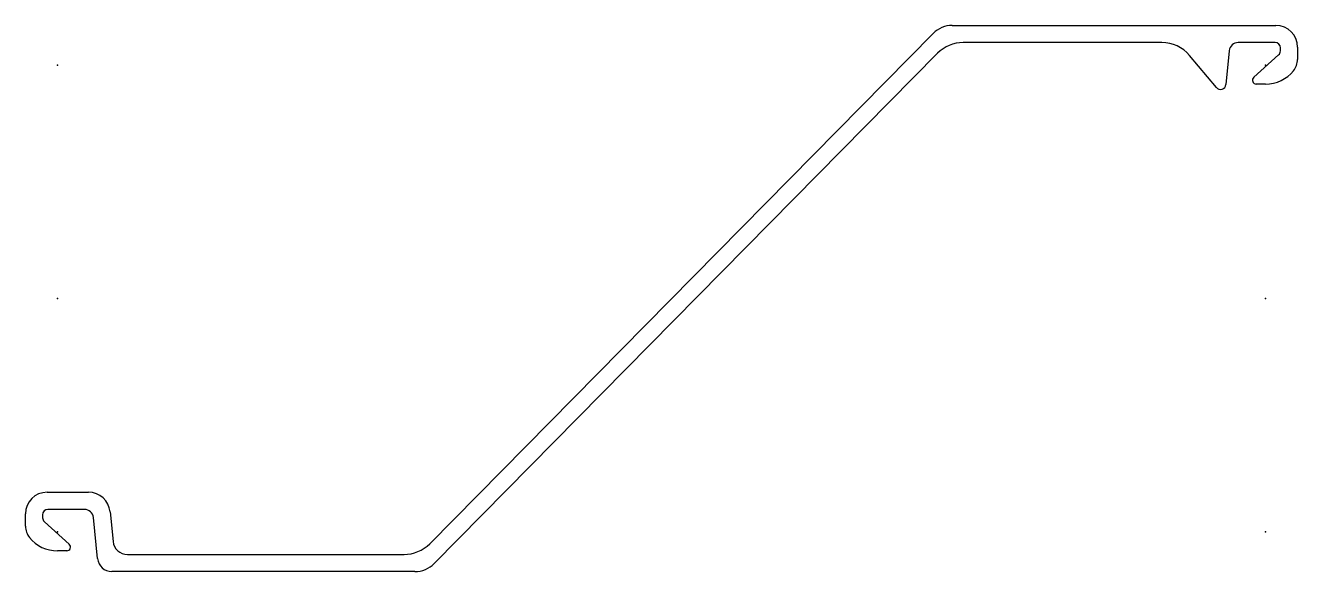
# Model space of a CAD drawing. Extents: x -18 to 688, y -152 to 152.
import ezdxf

# ---------------------------------------------------------------- set-up
doc = ezdxf.new("R2010")
doc.units = 0
doc.header["$MEASUREMENT"] = 0
doc.layers.get('0').update_dxf_attribs({"color": 5, "linetype": 'CONTINUOUS'})

msp = doc.modelspace()

# ---------------------------------------------------------------- linework, layer by layer
at = {"linetype": 'Continuous'}
for p, q in [((496.27463, 151.5), (675.75, 151.5)), ((206.44434, -136.04306), (485.59424, 147.03229)), ((612.4834, 142), (502.33618, 142)), ((675.25, 142), (654.86462, 142)), ((488.09567, 136.04306), (208.94576, -147.03229)), ((642.72534, 117.07224), (627.80475, 134.85521)), ((649.88947, 137.49785), (648.00867, 118.70182)), ((663.4552, 122.71313), (677.25702, 135.13622)), ((678.25, 137.36598), (678.25, 139)), ((687.75, 139.5), (687.75, 132.67961)), ((670.00061, 119), (664.88019, 119)), ((-5.75, -107.5), (17.25015, -107.5)), ((-17.75, -126.32039), (-17.75, -119.5)), ((14.98506, -117), (-5.25, -117)), ((29.1906, -118.30595), (30.8396, -134.79604)), ((-8.25, -120), (-8.25, -121.63402)), ((6.54478, -136.28687), (-7.25702, -123.86378)), ((22.2396, -144.29604), (19.96025, -121.50248)), ((5.11979, -140), (-0.00063, -140)), ((38.7999, -142), (192.20381, -142)), ((198.26537, -151.5), (30.1999, -151.5))]:
    msp.add_line(p, q, dxfattribs=at)
for centre, radius, start, end in [((496.27463, 136.5), 15, 90, 135.40002), ((675.75, 139.5), 12, 0, 90), ((502.33618, 122), 20, 90, 135.39998), ((612.4834, 122), 20, 39.99796, 90), ((654.86462, 137), 5, 90, 174.28561), ((675.25, 139), 3, 0, 90), ((675.25, 137.36598), 3, 311.99046, 0), ((677.75, 132.67961), 10, 320.80504, 0), ((664.88019, 121.13), 2.13, 131.99049, 270), ((670.00061, 139), 20, 270, 320.80221), ((645.02356, 119.00053), 3, 219.99781, 354.2857), ((-5.75, -119.5), 12, 90, 180), ((17.25015, -119.5), 12, 5.7106, 90), ((-5.25, -120), 3, 90, 180), ((14.98506, -122), 5, 5.71061, 90), ((-7.75, -126.32039), 10, 180, 219.19496), ((-5.25, -121.63402), 3, 180, 228.00946), ((-0.00063, -120), 20, 219.19783, 270), ((5.11979, -137.87), 2.13, 270, 48.00938), ((38.7999, -134), 8, 185.71064, 270), ((192.20381, -122), 20, 270, 315.40001), ((30.1999, -143.5), 8, 185.71064, 270), ((198.26537, -136.5), 15, 270, 315.40002)]:
    msp.add_arc(centre, radius, start, end, dxfattribs=at)
for p in [(0, 129.5), (0, 129.5), (670, 129.5), (0, 0), (670, 0), (0, -129.5), (670, -129.5), (670, -129.5)]:
    msp.add_point(p, dxfattribs=at)

doc.saveas('drawing.dxf')
